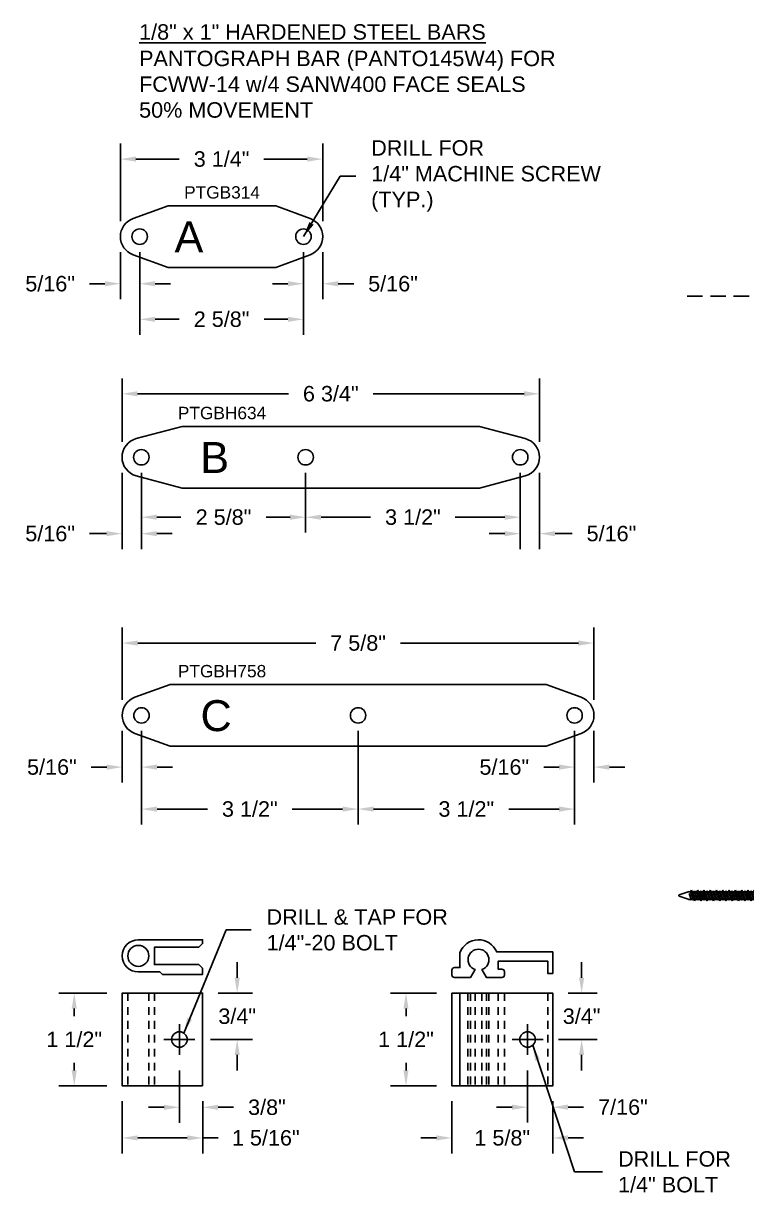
# Model space of a CAD drawing. Header units: inches. Extents: x 1.1 to 32.4, y -12.4 to 24.8.
# Drawn here: x 1.06 to 12.75, y 4.79 to 23.7 of the extents above; entities that cross this region are included whole.
import ezdxf

# ---------------------------------------------------------------- set-up
doc = ezdxf.new("R2010")
doc.units = ezdxf.units.IN
doc.header["$MEASUREMENT"] = 0
doc.linetypes.add('HIDDEN', pattern=[0.375, 0.25, -0.125])
for name, color, linetype in [('Anchors', 4, 'Continuous'), ('Conditions', 1, 'Continuous'), ('Dimensions', 3, 'Continuous'), ('Metals', 7, 'Continuous'), ('Text', 2, 'Continuous')]:
    doc.layers.add(name, color=color, linetype=linetype)
doc.styles.add('Arial', font='arial.ttf')
doc.dimstyles.new('Arial', dxfattribs={"dimtxt": 0.25, "dimasz": 0.25, "dimexe": 0.25, "dimexo": 0.25, "dimgap": 0.25, "dimtad": 0, "dimtih": 1, "dimtoh": 1, "dimdec": 4, "dimzin": 0, "dimdsep": 46, "dimlunit": 4, "dimtxsty": 'Arial', "dimcen": 0.25, "dimadec": 0, "dimazin": 0, "dimtfac": 1, "dimtdec": 4, "dimtofl": 0, "dimtmove": 0, "dimatfit": 3, "dimfxl": 0, "dimfrac": 2, "dimtolj": 1, "dimtzin": 0, "dimarcsym": 0})

# ---------------------------------------------------------------- blocks, each defined once
blk = doc.blocks.new('TH316134 BEYOND')
for p, q in [((-0.157, 0.019), (0.157, 0.019)), ((-0.157, 0), (-0.157, 0.019)), ((-0.157, 0), (0.157, 0)), ((-0.135, 0.029), (-0.134, 0.046)), ((-0.115, 0), (-0.07, -0.045)), ((-0.065, 0.019), (-0.065, 0.046)), ((0.064, 0.019), (0.064, 0.046)), ((0.115, 0), (0.07, -0.045)), ((0.135, 0.029), (0.134, 0.046)), ((0.157, 0.019), (0.157, 0)), ((-0.086, -0.234), (0.086, -0.184)), ((-0.074, -0.184), (0.032, -0.147)), ((-0.074, -0.184), (-0.062, -0.177)), ((-0.074, -0.184), (-0.062, -0.19)), ((-0.07, -0.045), (0.07, -0.045)), ((-0.07, -0.045), (-0.07, -0.112)), ((-0.069, -0.122), (-0.063, -0.148)), ((0.032, -0.147), (-0.062, -0.19)), ((-0.062, -0.177), (0.032, -0.147)), ((-0.062, -0.157), (-0.062, -0.177)), ((0.062, -0.171), (-0.062, -0.221)), ((0.062, -0.157), (0.062, -0.171)), ((0.086, -0.184), (0.062, -0.171)), ((0.086, -0.184), (0.062, -0.197)), ((0.069, -0.122), (0.063, -0.148)), ((0.07, -0.045), (0.07, -0.112)), ((-0.086, -0.234), (-0.062, -0.221)), ((-0.086, -0.234), (-0.062, -0.247)), ((-0.086, -0.336), (0.086, -0.285)), ((-0.086, -0.336), (-0.062, -0.323)), ((-0.086, -0.336), (-0.062, -0.349)), ((-0.074, -0.285), (0.074, -0.234)), ((-0.074, -0.285), (-0.062, -0.279)), ((-0.074, -0.285), (-0.062, -0.291)), ((-0.074, -0.387), (0.074, -0.336)), ((-0.062, -0.19), (-0.062, -0.221)), ((0.062, -0.197), (-0.062, -0.247)), ((-0.062, -0.279), (0.062, -0.228)), ((0.062, -0.241), (-0.062, -0.291)), ((-0.062, -0.247), (-0.062, -0.279)), ((0.062, -0.272), (-0.062, -0.323)), ((-0.062, -0.291), (-0.062, -0.323)), ((0.062, -0.298), (-0.062, -0.349)), ((-0.062, -0.381), (0.062, -0.33)), ((0.062, -0.342), (-0.062, -0.393)), ((-0.062, -0.349), (-0.062, -0.381)), ((0.062, -0.374), (-0.062, -0.425)), ((0.062, -0.197), (0.062, -0.228)), ((0.074, -0.234), (0.062, -0.228)), ((0.074, -0.234), (0.062, -0.241)), ((0.062, -0.241), (0.062, -0.272)), ((0.086, -0.285), (0.062, -0.272)), ((0.086, -0.285), (0.062, -0.298)), ((0.062, -0.298), (0.062, -0.33)), ((0.074, -0.336), (0.062, -0.33)), ((0.074, -0.336), (0.062, -0.342)), ((0.062, -0.342), (0.062, -0.374)), ((0.086, -0.387), (0.062, -0.374)), ((-0.086, -0.437), (0.086, -0.387)), ((-0.086, -0.437), (-0.062, -0.425)), ((-0.086, -0.437), (-0.062, -0.45)), ((-0.086, -0.539), (0.086, -0.488)), ((-0.086, -0.539), (-0.062, -0.526)), ((-0.086, -0.539), (-0.062, -0.552)), ((-0.074, -0.387), (-0.062, -0.381)), ((-0.074, -0.387), (-0.062, -0.393)), ((-0.074, -0.488), (0.074, -0.437)), ((-0.074, -0.488), (-0.062, -0.482)), ((-0.074, -0.488), (-0.062, -0.494)), ((-0.074, -0.59), (0.074, -0.539)), ((-0.062, -0.393), (-0.062, -0.425)), ((0.062, -0.4), (-0.062, -0.45)), ((-0.062, -0.482), (0.062, -0.431)), ((0.062, -0.444), (-0.062, -0.494)), ((-0.062, -0.45), (-0.062, -0.482)), ((0.062, -0.475), (-0.062, -0.526)), ((-0.062, -0.494), (-0.062, -0.526)), ((0.062, -0.501), (-0.062, -0.552)), ((-0.062, -0.584), (0.062, -0.533)), ((0.062, -0.545), (-0.062, -0.596)), ((-0.062, -0.552), (-0.062, -0.584)), ((0.086, -0.387), (0.062, -0.4)), ((0.062, -0.4), (0.062, -0.431)), ((0.074, -0.437), (0.062, -0.431)), ((0.074, -0.437), (0.062, -0.444)), ((0.062, -0.444), (0.062, -0.475)), ((0.086, -0.488), (0.062, -0.475)), ((0.086, -0.488), (0.062, -0.501)), ((0.062, -0.501), (0.062, -0.533)), ((0.074, -0.539), (0.062, -0.533)), ((0.074, -0.539), (0.062, -0.545)), ((0.062, -0.545), (0.062, -0.577)), ((-0.086, -0.641), (0.086, -0.59)), ((-0.086, -0.641), (-0.062, -0.628)), ((-0.086, -0.641), (-0.062, -0.654)), ((-0.086, -0.742), (0.086, -0.691)), ((-0.086, -0.742), (-0.062, -0.729)), ((-0.086, -0.742), (-0.062, -0.755)), ((-0.074, -0.59), (-0.062, -0.584)), ((-0.074, -0.59), (-0.062, -0.596)), ((-0.074, -0.691), (0.074, -0.641)), ((-0.074, -0.691), (-0.062, -0.685)), ((-0.074, -0.691), (-0.062, -0.698)), ((-0.074, -0.793), (0.074, -0.742)), ((0.062, -0.577), (-0.062, -0.628)), ((-0.062, -0.596), (-0.062, -0.628)), ((0.062, -0.603), (-0.062, -0.654)), ((-0.062, -0.685), (0.062, -0.634)), ((0.062, -0.647), (-0.062, -0.698)), ((-0.062, -0.654), (-0.062, -0.685)), ((0.062, -0.678), (-0.062, -0.729)), ((-0.062, -0.698), (-0.062, -0.729)), ((0.062, -0.704), (-0.062, -0.755)), ((-0.062, -0.787), (0.062, -0.736)), ((0.062, -0.748), (-0.062, -0.799)), ((-0.062, -0.755), (-0.062, -0.787)), ((0.086, -0.59), (0.062, -0.577)), ((0.086, -0.59), (0.062, -0.603)), ((0.062, -0.603), (0.062, -0.634)), ((0.074, -0.641), (0.062, -0.634)), ((0.074, -0.641), (0.062, -0.647)), ((0.062, -0.647), (0.062, -0.678)), ((0.086, -0.691), (0.062, -0.678)), ((0.086, -0.691), (0.062, -0.704)), ((0.062, -0.704), (0.062, -0.736)), ((0.074, -0.742), (0.062, -0.736)), ((0.074, -0.742), (0.062, -0.748)), ((0.062, -0.748), (0.062, -0.78)), ((-0.086, -0.844), (0.086, -0.793)), ((-0.086, -0.844), (-0.062, -0.831)), ((-0.086, -0.844), (-0.062, -0.857)), ((-0.086, -0.945), (0.086, -0.895)), ((-0.086, -0.945), (-0.062, -0.932)), ((-0.086, -0.945), (-0.062, -0.958)), ((-0.074, -0.793), (-0.062, -0.787)), ((-0.074, -0.793), (-0.062, -0.799)), ((-0.074, -0.895), (0.074, -0.844)), ((-0.074, -0.895), (-0.062, -0.888)), ((-0.074, -0.895), (-0.062, -0.901)), ((-0.074, -0.996), (0.074, -0.945)), ((0.062, -0.78), (-0.062, -0.831)), ((-0.062, -0.799), (-0.062, -0.831)), ((0.062, -0.806), (-0.062, -0.857)), ((-0.062, -0.888), (0.062, -0.838)), ((0.062, -0.85), (-0.062, -0.901)), ((-0.062, -0.857), (-0.062, -0.888)), ((0.062, -0.882), (-0.062, -0.932)), ((-0.062, -0.901), (-0.062, -0.932)), ((0.062, -0.907), (-0.062, -0.958)), ((-0.062, -0.99), (0.062, -0.939)), ((0.086, -0.793), (0.062, -0.78)), ((0.086, -0.793), (0.062, -0.806)), ((0.062, -0.806), (0.062, -0.838)), ((0.074, -0.844), (0.062, -0.838)), ((0.074, -0.844), (0.062, -0.85)), ((0.062, -0.85), (0.062, -0.882)), ((0.086, -0.895), (0.062, -0.882)), ((0.086, -0.895), (0.062, -0.907)), ((0.062, -0.907), (0.062, -0.939)), ((0.074, -0.945), (0.062, -0.939)), ((0.074, -0.945), (0.062, -0.951)), ((-0.086, -1.047), (0.086, -0.996)), ((-0.086, -1.047), (-0.062, -1.034)), ((-0.086, -1.047), (-0.062, -1.06)), ((-0.086, -1.148), (0.086, -1.098)), ((-0.074, -0.996), (-0.062, -0.99)), ((-0.074, -0.996), (-0.062, -1.002)), ((-0.074, -1.098), (0.074, -1.047)), ((-0.074, -1.098), (-0.062, -1.091)), ((-0.074, -1.098), (-0.062, -1.104)), ((0.062, -0.951), (-0.062, -1.002)), ((-0.062, -0.958), (-0.062, -0.99)), ((0.062, -0.983), (-0.062, -1.034)), ((-0.062, -1.002), (-0.062, -1.034)), ((0.062, -1.009), (-0.062, -1.06)), ((-0.062, -1.091), (0.062, -1.041)), ((0.062, -1.053), (-0.062, -1.104)), ((-0.062, -1.06), (-0.062, -1.091)), ((0.062, -1.085), (-0.062, -1.136)), ((-0.062, -1.104), (-0.062, -1.136)), ((0.062, -1.111), (-0.062, -1.161)), ((0.062, -0.951), (0.062, -0.983)), ((0.086, -0.996), (0.062, -0.983)), ((0.086, -0.996), (0.062, -1.009)), ((0.062, -1.009), (0.062, -1.041)), ((0.074, -1.047), (0.062, -1.041)), ((0.074, -1.047), (0.062, -1.053)), ((0.062, -1.053), (0.062, -1.085)), ((0.086, -1.098), (0.062, -1.085)), ((0.086, -1.098), (0.062, -1.111)), ((0.062, -1.111), (0.062, -1.142)), ((-0.086, -1.148), (-0.062, -1.136)), ((-0.086, -1.148), (-0.062, -1.161)), ((-0.086, -1.25), (0.086, -1.199)), ((-0.086, -1.25), (-0.062, -1.237)), ((-0.086, -1.25), (-0.062, -1.263)), ((-0.086, -1.352), (0.086, -1.301)), ((-0.074, -1.199), (0.074, -1.148)), ((-0.074, -1.199), (-0.062, -1.193)), ((-0.074, -1.199), (-0.062, -1.205)), ((-0.074, -1.301), (0.074, -1.25)), ((-0.074, -1.301), (-0.062, -1.295)), ((-0.074, -1.301), (-0.062, -1.307)), ((-0.062, -1.193), (0.062, -1.142)), ((0.062, -1.155), (-0.062, -1.205)), ((-0.062, -1.161), (-0.062, -1.193)), ((0.062, -1.186), (-0.062, -1.237)), ((-0.062, -1.205), (-0.062, -1.237)), ((0.062, -1.212), (-0.062, -1.263)), ((-0.062, -1.295), (0.062, -1.244)), ((0.062, -1.256), (-0.062, -1.307)), ((-0.062, -1.263), (-0.062, -1.295)), ((0.062, -1.288), (-0.062, -1.339)), ((-0.062, -1.307), (-0.062, -1.339)), ((0.062, -1.314), (-0.062, -1.364)), ((0.074, -1.148), (0.062, -1.142)), ((0.074, -1.148), (0.062, -1.155)), ((0.062, -1.155), (0.062, -1.186)), ((0.086, -1.199), (0.062, -1.186)), ((0.086, -1.199), (0.062, -1.212)), ((0.062, -1.212), (0.062, -1.244)), ((0.074, -1.25), (0.062, -1.244)), ((0.074, -1.25), (0.062, -1.256)), ((0.062, -1.256), (0.062, -1.288)), ((0.086, -1.301), (0.062, -1.288)), ((0.086, -1.301), (0.062, -1.314)), ((0.062, -1.314), (0.062, -1.345)), ((-0.086, -1.352), (-0.062, -1.339)), ((-0.086, -1.352), (-0.062, -1.364)), ((-0.086, -1.453), (0.086, -1.402)), ((-0.086, -1.453), (-0.062, -1.44)), ((-0.086, -1.453), (-0.062, -1.466)), ((-0.086, -1.555), (0.086, -1.504)), ((-0.074, -1.402), (0.074, -1.352)), ((-0.074, -1.402), (-0.062, -1.396)), ((-0.074, -1.402), (-0.062, -1.409)), ((-0.074, -1.504), (0.074, -1.453)), ((-0.074, -1.504), (-0.062, -1.498)), ((-0.074, -1.504), (-0.062, -1.51)), ((-0.062, -1.396), (0.062, -1.345)), ((0.062, -1.358), (-0.062, -1.409)), ((-0.062, -1.364), (-0.062, -1.396)), ((0.062, -1.389), (-0.062, -1.44)), ((-0.062, -1.409), (-0.062, -1.44)), ((0.062, -1.415), (-0.062, -1.466)), ((-0.062, -1.498), (0.062, -1.447)), ((0.062, -1.459), (-0.062, -1.51)), ((-0.062, -1.466), (-0.062, -1.498)), ((0.062, -1.491), (-0.062, -1.542)), ((-0.062, -1.51), (-0.062, -1.542)), ((0.074, -1.352), (0.062, -1.345)), ((0.074, -1.352), (0.062, -1.358)), ((0.062, -1.358), (0.062, -1.389)), ((0.086, -1.402), (0.062, -1.389)), ((0.086, -1.402), (0.062, -1.415)), ((0.062, -1.415), (0.062, -1.447)), ((0.074, -1.453), (0.062, -1.447)), ((0.074, -1.453), (0.062, -1.459)), ((0.062, -1.459), (0.062, -1.491)), ((0.086, -1.504), (0.062, -1.491)), ((0.086, -1.504), (0.062, -1.517)), ((-0.086, -1.555), (-0.062, -1.542)), ((-0.086, -1.555), (-0.062, -1.568)), ((0.062, -1.517), (-0.062, -1.568)), ((-0.062, -1.568), (-0.062, -1.593)), ((-0.06, -1.609), (-0.01, -1.752)), ((-0.034, -1.592), (0.062, -1.549)), ((-0.034, -1.592), (0.074, -1.555)), ((0.062, -1.561), (-0.034, -1.592)), ((0.06, -1.609), (0.01, -1.752)), ((0.062, -1.517), (0.062, -1.549)), ((0.074, -1.555), (0.062, -1.549)), ((0.074, -1.555), (0.062, -1.561)), ((0.062, -1.561), (0.062, -1.593))]:
    blk.add_line(p, q)
for centre, radius, start, end in [((-0.146, 0.03), 0.0112, 270, 355), ((0.146, 0.03), 0.0112, 185, 270), ((-0.023, -0.112), 0.0465, 180, 191.9357), ((-0.109, -0.157), 0.0465, 0, 11.9357), ((0.109, -0.157), 0.0465, 168.0643, 180), ((0.023, -0.112), 0.0465, 348.0643, 0), ((-0.016, -1.593), 0.0465, 180, 199.3058), ((0.016, -1.593), 0.0465, 340.6942, 0), ((0, -1.747), 0.0106, 204.1001, 335.8999)]:
    blk.add_arc(centre, radius, start, end)
blk = doc.blocks.new('pantograph - profile')
at = {"layer": 'Anchors', "rotation": 270}
blk.add_blockref('TH316134 BEYOND', (2.052, 21.971), dxfattribs=at)
blk = doc.blocks.new('*D26')
at = {"layer": 'Defpoints', "color": 0}
for p in [(9.21, 7.017), (9.616, 6.517), (9.616, 6.172)]:
    blk.add_point(p, dxfattribs=at)
at = {"layer": 'Dimensions', "color": 0, "lineweight": -2}
for p, q in [((9.21, 6.767), (9.21, 5.922)), ((9.616, 6.267), (9.616, 5.922)), ((8.96, 6.172), (8.71, 6.172)), ((9.866, 6.172), (10.116, 6.172))]:
    blk.add_line(p, q, dxfattribs=at)
at = {"layer": 'Dimensions', "color": 0}
for points in [[(8.96, 6.214), (8.96, 6.131), (9.21, 6.172)], [(9.866, 6.214), (9.866, 6.131), (9.616, 6.172)]]:
    blk.add_solid(points, dxfattribs=at)
at = {"layer": 'Dimensions', "color": 0, "insert": (10.752, 6.172), "char_height": 0.25, "attachment_point": 5, "style": 'Arial'}
blk.add_mtext('\\A1;7/16"', dxfattribs=at)
blk = doc.blocks.new('*D27')
at = {"layer": 'Defpoints', "color": 0}
for p in [(9.616, 8.017), (10.084, 8.017), (9.46, 7.267)]:
    blk.add_point(p, dxfattribs=at)
at = {"layer": 'Dimensions', "color": 0, "lineweight": -2}
for p, q in [((10.084, 8.267), (10.084, 8.517)), ((9.866, 8.017), (10.334, 8.017)), ((9.71, 7.267), (10.334, 7.267)), ((10.084, 7.017), (10.084, 6.767))]:
    blk.add_line(p, q, dxfattribs=at)
at = {"layer": 'Dimensions', "color": 0}
for points in [[(10.042, 8.267), (10.126, 8.267), (10.084, 8.017)], [(10.042, 7.017), (10.126, 7.017), (10.084, 7.267)]]:
    blk.add_solid(points, dxfattribs=at)
at = {"layer": 'Dimensions', "color": 0, "insert": (10.084, 7.642), "char_height": 0.25, "attachment_point": 5, "style": 'Arial'}
blk.add_mtext('\\A1;3/4"', dxfattribs=at)
blk = doc.blocks.new('*D28')
at = {"layer": 'Defpoints', "color": 0}
for p in [(3.583, 7.017), (3.958, 6.517), (3.958, 6.17)]:
    blk.add_point(p, dxfattribs=at)
at = {"layer": 'Dimensions', "color": 0, "lineweight": -2}
for p, q in [((3.583, 6.767), (3.583, 5.92)), ((3.958, 6.267), (3.958, 5.92)), ((3.333, 6.17), (3.083, 6.17)), ((4.208, 6.17), (4.458, 6.17))]:
    blk.add_line(p, q, dxfattribs=at)
at = {"layer": 'Dimensions', "color": 0}
for points in [[(3.333, 6.212), (3.333, 6.129), (3.583, 6.17)], [(4.208, 6.212), (4.208, 6.129), (3.958, 6.17)]]:
    blk.add_solid(points, dxfattribs=at)
at = {"layer": 'Dimensions', "color": 0, "insert": (4.997, 6.17), "char_height": 0.25, "attachment_point": 5, "style": 'Arial'}
blk.add_mtext('\\A1;3/8"', dxfattribs=at)
blk = doc.blocks.new('*D29')
at = {"layer": 'Defpoints', "color": 0}
for p in [(3.958, 8.017), (4.516, 8.017), (3.833, 7.267)]:
    blk.add_point(p, dxfattribs=at)
at = {"layer": 'Dimensions', "color": 0, "lineweight": -2}
for p, q in [((4.516, 8.267), (4.516, 8.517)), ((4.208, 8.017), (4.766, 8.017)), ((4.083, 7.267), (4.766, 7.267)), ((4.516, 7.017), (4.516, 6.767))]:
    blk.add_line(p, q, dxfattribs=at)
at = {"layer": 'Dimensions', "color": 0}
for points in [[(4.474, 8.267), (4.558, 8.267), (4.516, 8.017)], [(4.474, 7.017), (4.558, 7.017), (4.516, 7.267)]]:
    blk.add_solid(points, dxfattribs=at)
at = {"layer": 'Dimensions', "color": 0, "insert": (4.516, 7.642), "char_height": 0.25, "attachment_point": 5, "style": 'Arial'}
blk.add_mtext('\\A1;3/4"', dxfattribs=at)
blk = doc.blocks.new('*D24')
at = {"layer": 'Defpoints', "color": 0}
for p in [(7.986, 8.017), (7.245, 6.517), (7.986, 6.517)]:
    blk.add_point(p, dxfattribs=at)
at = {"layer": 'Dimensions', "color": 0, "lineweight": -2}
for p, q in [((7.736, 8.017), (6.995, 8.017)), ((7.245, 7.767), (7.245, 7.646)), ((7.245, 6.767), (7.245, 6.887)), ((7.736, 6.517), (6.995, 6.517))]:
    blk.add_line(p, q, dxfattribs=at)
at = {"layer": 'Dimensions', "color": 0}
for points in [[(7.203, 7.767), (7.286, 7.767), (7.245, 8.017)], [(7.203, 6.767), (7.286, 6.767), (7.245, 6.517)]]:
    blk.add_solid(points, dxfattribs=at)
at = {"layer": 'Dimensions', "color": 0, "insert": (7.245, 7.267), "char_height": 0.25, "attachment_point": 5, "style": 'Arial'}
blk.add_mtext('\\A1;1 1/2"', dxfattribs=at)
blk = doc.blocks.new('*D30')
at = {"layer": 'Defpoints', "color": 0}
for p in [(7.986, 6.517), (9.616, 6.517), (7.986, 5.675)]:
    blk.add_point(p, dxfattribs=at)
at = {"layer": 'Dimensions', "color": 0, "lineweight": -2}
for p, q in [((7.986, 6.267), (7.986, 5.425)), ((9.616, 6.267), (9.616, 5.425)), ((7.736, 5.675), (7.486, 5.675)), ((9.866, 5.675), (10.116, 5.675))]:
    blk.add_line(p, q, dxfattribs=at)
at = {"layer": 'Dimensions', "color": 0}
for points in [[(7.736, 5.717), (7.736, 5.633), (7.986, 5.675)], [(9.866, 5.717), (9.866, 5.633), (9.616, 5.675)]]:
    blk.add_solid(points, dxfattribs=at)
at = {"layer": 'Dimensions', "color": 0, "insert": (8.801, 5.675), "char_height": 0.25, "attachment_point": 5, "style": 'Arial'}
blk.add_mtext('\\A1;1 5/8"', dxfattribs=at)
blk = doc.blocks.new('*D31')
at = {"layer": 'Defpoints', "color": 0}
for p in [(2.658, 6.517), (3.958, 6.517), (2.658, 5.675)]:
    blk.add_point(p, dxfattribs=at)
at = {"layer": 'Dimensions', "color": 0, "lineweight": -2}
for p, q in [((2.658, 6.267), (2.658, 5.425)), ((3.958, 6.267), (3.958, 5.425)), ((2.908, 5.675), (3.708, 5.675)), ((3.958, 5.675), (4.208, 5.675))]:
    blk.add_line(p, q, dxfattribs=at)
at = {"layer": 'Dimensions', "color": 0}
for points in [[(2.908, 5.717), (2.908, 5.633), (2.658, 5.675)], [(3.708, 5.717), (3.708, 5.633), (3.958, 5.675)]]:
    blk.add_solid(points, dxfattribs=at)
at = {"layer": 'Dimensions', "color": 0, "insert": (4.978, 5.675), "char_height": 0.25, "attachment_point": 5, "style": 'Arial'}
blk.add_mtext('\\A1;1 5/16"', dxfattribs=at)
blk = doc.blocks.new('*D25')
at = {"layer": 'Defpoints', "color": 0}
for p in [(2.658, 8.017), (1.882, 6.517), (2.658, 6.517)]:
    blk.add_point(p, dxfattribs=at)
at = {"layer": 'Dimensions', "color": 0, "lineweight": -2}
for p, q in [((2.408, 8.017), (1.632, 8.017)), ((1.882, 7.767), (1.882, 7.646)), ((1.882, 6.767), (1.882, 6.887)), ((2.408, 6.517), (1.632, 6.517))]:
    blk.add_line(p, q, dxfattribs=at)
at = {"layer": 'Dimensions', "color": 0}
for points in [[(1.84, 7.767), (1.923, 7.767), (1.882, 8.017)], [(1.84, 6.767), (1.923, 6.767), (1.882, 6.517)]]:
    blk.add_solid(points, dxfattribs=at)
at = {"layer": 'Dimensions', "color": 0, "insert": (1.882, 7.267), "char_height": 0.25, "attachment_point": 5, "style": 'Arial'}
blk.add_mtext('\\A1;1 1/2"', dxfattribs=at)
blk = doc.blocks.new('bl14c')
blk.add_lwpolyline([(0.98, 0.14), (0.26, 0.14), (0.26, -0.14), (0.98, -0.14), (1.04, -0.2), (1.04, -0.3), (0.39, -0.3), (0.35, -0.26), (0, -0.26, -1), (0, 0.26), (1.04, 0.26), (1.04, 0.2)], format="xyb", close=True)
blk.add_circle((0, 0), 0.17)
blk = doc.blocks.new('bl14b')
blk.add_lwpolyline([(1.5, -0.014, 0.678595), (0.905, 0), (0, 0), (0, -0.35), (0.08, -0.35), (0.08, -0.15), (0.88, -0.15), (0.88, -0.28), (0.82, -0.28, 0.414214), (0.78, -0.32), (0.78, -0.375, 0.414214), (0.82, -0.415), (1.07, -0.415), (1.145, -0.286, -5.973474), (1.255, -0.286), (1.33, -0.415), (1.59, -0.415, 0.414214), (1.63, -0.375), (1.63, -0.295, 0.414214), (1.59, -0.255), (1.5, -0.255)], format="xyb", close=True)
blk = doc.blocks.new('*D35')
at = {"layer": 'Defpoints', "color": 0}
for p in [(9.971, 12.509), (10.283, 12.509), (10.283, 11.673)]:
    blk.add_point(p, dxfattribs=at)
at = {"layer": 'Dimensions', "color": 0, "lineweight": -2}
for p, q in [((9.971, 12.259), (9.971, 11.423)), ((10.283, 12.259), (10.283, 11.423)), ((9.721, 11.673), (9.471, 11.673)), ((10.533, 11.673), (10.783, 11.673))]:
    blk.add_line(p, q, dxfattribs=at)
at = {"layer": 'Dimensions', "color": 0}
for points in [[(9.721, 11.715), (9.721, 11.631), (9.971, 11.673)], [(10.533, 11.715), (10.533, 11.631), (10.283, 11.673)]]:
    blk.add_solid(points, dxfattribs=at)
at = {"layer": 'Dimensions', "color": 0, "insert": (8.834, 11.673), "char_height": 0.25, "attachment_point": 5, "style": 'Arial'}
blk.add_mtext('\\A1;5/16"', dxfattribs=at)
blk = doc.blocks.new('*D36')
at = {"layer": 'Defpoints', "color": 0}
for p in [(2.94, 20.253), (5.587, 20.253), (5.587, 18.916)]:
    blk.add_point(p, dxfattribs=at)
at = {"layer": 'Dimensions', "color": 0, "lineweight": -2}
for p, q in [((2.94, 20.003), (2.94, 18.666)), ((5.587, 20.003), (5.587, 18.666)), ((3.19, 18.916), (3.576, 18.916)), ((5.337, 18.916), (4.951, 18.916))]:
    blk.add_line(p, q, dxfattribs=at)
at = {"layer": 'Dimensions', "color": 0}
for points in [[(3.19, 18.957), (3.19, 18.874), (2.94, 18.916)], [(5.337, 18.957), (5.337, 18.874), (5.587, 18.916)]]:
    blk.add_solid(points, dxfattribs=at)
at = {"layer": 'Dimensions', "color": 0, "insert": (4.264, 18.916), "char_height": 0.25, "attachment_point": 5, "style": 'Arial'}
blk.add_mtext('\\A1;2 5/8"', dxfattribs=at)
blk = doc.blocks.new('*D37')
at = {"layer": 'Defpoints', "color": 0}
for p in [(5.899, 21.507), (2.628, 20.253), (5.899, 20.253)]:
    blk.add_point(p, dxfattribs=at)
at = {"layer": 'Dimensions', "color": 0, "lineweight": -2}
for p, q in [((2.628, 20.503), (2.628, 21.757)), ((5.899, 20.503), (5.899, 21.757)), ((2.878, 21.507), (3.579, 21.507)), ((5.649, 21.507), (4.948, 21.507))]:
    blk.add_line(p, q, dxfattribs=at)
at = {"layer": 'Dimensions', "color": 0}
for points in [[(2.878, 21.549), (2.878, 21.466), (2.628, 21.507)], [(5.649, 21.549), (5.649, 21.466), (5.899, 21.507)]]:
    blk.add_solid(points, dxfattribs=at)
at = {"layer": 'Dimensions', "color": 0, "insert": (4.264, 21.507), "char_height": 0.25, "attachment_point": 5, "style": 'Arial'}
blk.add_mtext('\\A1;3 1/4"', dxfattribs=at)
blk = doc.blocks.new('*D38')
at = {"layer": 'Defpoints', "color": 0}
for p in [(5.587, 20.253), (5.899, 20.253), (5.899, 19.491)]:
    blk.add_point(p, dxfattribs=at)
at = {"layer": 'Dimensions', "color": 0, "lineweight": -2}
for p, q in [((5.587, 20.003), (5.587, 19.241)), ((5.899, 20.003), (5.899, 19.241)), ((5.337, 19.491), (5.087, 19.491)), ((6.149, 19.491), (6.399, 19.491))]:
    blk.add_line(p, q, dxfattribs=at)
at = {"layer": 'Dimensions', "color": 0}
for points in [[(5.337, 19.533), (5.337, 19.45), (5.587, 19.491)], [(6.149, 19.533), (6.149, 19.45), (5.899, 19.491)]]:
    blk.add_solid(points, dxfattribs=at)
at = {"layer": 'Dimensions', "color": 0, "insert": (7.035, 19.491), "char_height": 0.25, "attachment_point": 5, "style": 'Arial'}
blk.add_mtext('\\A1;5/16"', dxfattribs=at)
blk = doc.blocks.new('A')
blk.add_lwpolyline([(2.754, 0.293, -0.700208), (2.754, -0.293), (2.201, -0.5), (0.462, -0.5), (-0.107, -0.293, -0.700208), (-0.107, 0.293), (0.462, 0.5), (2.201, 0.5)], format="xyb", close=True)
for centre in [(0, 0), (2.647, 0)]:
    blk.add_circle(centre, 0.125)
at = {"layer": 'Text', "insert": (0.563, 0.246), "char_height": 0.5, "attachment_point": 1, "style": 'Arial'}
blk.add_mtext('A', dxfattribs=at)
blk = doc.blocks.new('*D39')
at = {"layer": 'Defpoints', "color": 0}
for p in [(2.628, 20.253), (2.94, 20.253), (2.628, 19.491)]:
    blk.add_point(p, dxfattribs=at)
at = {"layer": 'Dimensions', "color": 0, "lineweight": -2}
for p, q in [((2.628, 20.003), (2.628, 19.241)), ((2.94, 20.003), (2.94, 19.241)), ((2.378, 19.491), (2.128, 19.491)), ((3.19, 19.491), (3.44, 19.491))]:
    blk.add_line(p, q, dxfattribs=at)
at = {"layer": 'Dimensions', "color": 0}
for points in [[(2.378, 19.533), (2.378, 19.45), (2.628, 19.491)], [(3.19, 19.533), (3.19, 19.45), (2.94, 19.491)]]:
    blk.add_solid(points, dxfattribs=at)
at = {"layer": 'Dimensions', "color": 0, "insert": (1.492, 19.491), "char_height": 0.25, "attachment_point": 5, "style": 'Arial'}
blk.add_mtext('\\A1;5/16"', dxfattribs=at)
blk = doc.blocks.new('*D40')
at = {"layer": 'Defpoints', "color": 0}
for p in [(2.967, 16.685), (5.622, 16.685), (5.622, 15.715)]:
    blk.add_point(p, dxfattribs=at)
at = {"layer": 'Dimensions', "color": 0, "lineweight": -2}
for p, q in [((2.967, 16.435), (2.967, 15.465)), ((5.622, 16.435), (5.622, 15.465)), ((3.217, 15.715), (3.607, 15.715)), ((5.372, 15.715), (4.982, 15.715))]:
    blk.add_line(p, q, dxfattribs=at)
at = {"layer": 'Dimensions', "color": 0}
for points in [[(3.217, 15.756), (3.217, 15.673), (2.967, 15.715)], [(5.372, 15.756), (5.372, 15.673), (5.622, 15.715)]]:
    blk.add_solid(points, dxfattribs=at)
at = {"layer": 'Dimensions', "color": 0, "insert": (4.295, 15.715), "char_height": 0.25, "attachment_point": 5, "style": 'Arial'}
blk.add_mtext('\\A1;2 5/8"', dxfattribs=at)
blk = doc.blocks.new('*D41')
at = {"layer": 'Defpoints', "color": 0}
for p in [(5.622, 16.685), (9.092, 16.685), (9.092, 15.715)]:
    blk.add_point(p, dxfattribs=at)
at = {"layer": 'Dimensions', "color": 0, "lineweight": -2}
for p, q in [((5.622, 16.435), (5.622, 15.465)), ((9.092, 16.435), (9.092, 15.465)), ((5.872, 15.715), (6.672, 15.715)), ((8.842, 15.715), (8.042, 15.715))]:
    blk.add_line(p, q, dxfattribs=at)
at = {"layer": 'Dimensions', "color": 0}
for points in [[(5.872, 15.756), (5.872, 15.673), (5.622, 15.715)], [(8.842, 15.756), (8.842, 15.673), (9.092, 15.715)]]:
    blk.add_solid(points, dxfattribs=at)
at = {"layer": 'Dimensions', "color": 0, "insert": (7.357, 15.715), "char_height": 0.25, "attachment_point": 5, "style": 'Arial'}
blk.add_mtext('\\A1;3 1/2"', dxfattribs=at)
blk = doc.blocks.new('*D42')
at = {"layer": 'Defpoints', "color": 0}
for p in [(2.97, 12.509), (6.47, 12.509), (6.47, 10.994)]:
    blk.add_point(p, dxfattribs=at)
at = {"layer": 'Dimensions', "color": 0, "lineweight": -2}
for p, q in [((2.97, 12.259), (2.97, 10.744)), ((6.47, 12.259), (6.47, 10.744)), ((3.22, 10.994), (4.035, 10.994)), ((6.22, 10.994), (5.405, 10.994))]:
    blk.add_line(p, q, dxfattribs=at)
at = {"layer": 'Dimensions', "color": 0}
for points in [[(3.22, 11.036), (3.22, 10.952), (2.97, 10.994)], [(6.22, 11.036), (6.22, 10.952), (6.47, 10.994)]]:
    blk.add_solid(points, dxfattribs=at)
at = {"layer": 'Dimensions', "color": 0, "insert": (4.72, 10.994), "char_height": 0.25, "attachment_point": 5, "style": 'Arial'}
blk.add_mtext('\\A1;3 1/2"', dxfattribs=at)
blk = doc.blocks.new('*D43')
at = {"layer": 'Defpoints', "color": 0}
for p in [(2.654, 16.685), (2.967, 16.685), (2.654, 15.449)]:
    blk.add_point(p, dxfattribs=at)
at = {"layer": 'Dimensions', "color": 0, "lineweight": -2}
for p, q in [((2.654, 16.435), (2.654, 15.199)), ((2.967, 16.435), (2.967, 15.199)), ((2.404, 15.449), (2.128, 15.449)), ((3.217, 15.449), (3.467, 15.449))]:
    blk.add_line(p, q, dxfattribs=at)
at = {"layer": 'Dimensions', "color": 0}
for points in [[(2.404, 15.49), (2.404, 15.407), (2.654, 15.449)], [(3.217, 15.49), (3.217, 15.407), (2.967, 15.449)]]:
    blk.add_solid(points, dxfattribs=at)
at = {"layer": 'Dimensions', "color": 0, "insert": (1.492, 15.449), "char_height": 0.25, "attachment_point": 5, "style": 'Arial'}
blk.add_mtext('\\A1;5/16"', dxfattribs=at)
blk = doc.blocks.new('*D44')
at = {"layer": 'Defpoints', "color": 0}
for p in [(2.658, 12.509), (2.97, 12.509), (2.658, 11.673)]:
    blk.add_point(p, dxfattribs=at)
at = {"layer": 'Dimensions', "color": 0, "lineweight": -2}
for p, q in [((2.658, 12.259), (2.658, 11.423)), ((2.97, 12.259), (2.97, 11.423)), ((2.408, 11.673), (2.158, 11.673)), ((3.22, 11.673), (3.47, 11.673))]:
    blk.add_line(p, q, dxfattribs=at)
at = {"layer": 'Dimensions', "color": 0}
for points in [[(2.408, 11.715), (2.408, 11.631), (2.658, 11.673)], [(3.22, 11.715), (3.22, 11.631), (2.97, 11.673)]]:
    blk.add_solid(points, dxfattribs=at)
at = {"layer": 'Dimensions', "color": 0, "insert": (1.521, 11.673), "char_height": 0.25, "attachment_point": 5, "style": 'Arial'}
blk.add_mtext('\\A1;5/16"', dxfattribs=at)
blk = doc.blocks.new('*D45')
at = {"layer": 'Defpoints', "color": 0}
for p in [(9.404, 17.711), (2.654, 16.685), (9.404, 16.685)]:
    blk.add_point(p, dxfattribs=at)
at = {"layer": 'Dimensions', "color": 0, "lineweight": -2}
for p, q in [((2.654, 16.935), (2.654, 17.961)), ((9.404, 16.935), (9.404, 17.961)), ((2.904, 17.711), (5.343, 17.711)), ((9.154, 17.711), (6.714, 17.711))]:
    blk.add_line(p, q, dxfattribs=at)
at = {"layer": 'Dimensions', "color": 0}
for points in [[(2.904, 17.753), (2.904, 17.669), (2.654, 17.711)], [(9.154, 17.753), (9.154, 17.669), (9.404, 17.711)]]:
    blk.add_solid(points, dxfattribs=at)
at = {"layer": 'Dimensions', "color": 0, "insert": (6.029, 17.711), "char_height": 0.25, "attachment_point": 5, "style": 'Arial'}
blk.add_mtext('\\A1;6 3/4"', dxfattribs=at)
blk = doc.blocks.new('*D46')
at = {"layer": 'Defpoints', "color": 0}
for p in [(9.092, 16.685), (9.404, 16.685), (9.404, 15.449)]:
    blk.add_point(p, dxfattribs=at)
at = {"layer": 'Dimensions', "color": 0, "lineweight": -2}
for p, q in [((9.092, 16.435), (9.092, 15.199)), ((9.404, 16.435), (9.404, 15.199)), ((8.842, 15.449), (8.592, 15.449)), ((9.654, 15.449), (9.93, 15.449))]:
    blk.add_line(p, q, dxfattribs=at)
at = {"layer": 'Dimensions', "color": 0}
for points in [[(8.842, 15.49), (8.842, 15.407), (9.092, 15.449)], [(9.654, 15.49), (9.654, 15.407), (9.404, 15.449)]]:
    blk.add_solid(points, dxfattribs=at)
at = {"layer": 'Dimensions', "color": 0, "insert": (10.566, 15.449), "char_height": 0.25, "attachment_point": 5, "style": 'Arial'}
blk.add_mtext('\\A1;5/16"', dxfattribs=at)
blk = doc.blocks.new('*D47')
at = {"layer": 'Defpoints', "color": 0}
for p in [(6.47, 12.509), (9.971, 12.509), (9.971, 10.994)]:
    blk.add_point(p, dxfattribs=at)
at = {"layer": 'Dimensions', "color": 0, "lineweight": -2}
for p, q in [((6.47, 12.259), (6.47, 10.744)), ((9.971, 12.259), (9.971, 10.744)), ((6.72, 10.994), (7.536, 10.994)), ((9.721, 10.994), (8.905, 10.994))]:
    blk.add_line(p, q, dxfattribs=at)
at = {"layer": 'Dimensions', "color": 0}
for points in [[(6.72, 11.036), (6.72, 10.952), (6.47, 10.994)], [(9.721, 11.036), (9.721, 10.952), (9.971, 10.994)]]:
    blk.add_solid(points, dxfattribs=at)
at = {"layer": 'Dimensions', "color": 0, "insert": (8.22, 10.994), "char_height": 0.25, "attachment_point": 5, "style": 'Arial'}
blk.add_mtext('\\A1;3 1/2"', dxfattribs=at)
blk = doc.blocks.new('*D48')
at = {"layer": 'Defpoints', "color": 0}
for p in [(10.283, 13.679), (2.658, 12.509), (10.283, 12.509)]:
    blk.add_point(p, dxfattribs=at)
at = {"layer": 'Dimensions', "color": 0, "lineweight": -2}
for p, q in [((2.658, 12.759), (2.658, 13.929)), ((10.283, 12.759), (10.283, 13.929)), ((2.908, 13.679), (5.786, 13.679)), ((10.033, 13.679), (7.154, 13.679))]:
    blk.add_line(p, q, dxfattribs=at)
at = {"layer": 'Dimensions', "color": 0}
for points in [[(2.908, 13.721), (2.908, 13.637), (2.658, 13.679)], [(10.033, 13.721), (10.033, 13.637), (10.283, 13.679)]]:
    blk.add_solid(points, dxfattribs=at)
at = {"layer": 'Dimensions', "color": 0, "insert": (6.47, 13.679), "char_height": 0.25, "attachment_point": 5, "style": 'Arial'}
blk.add_mtext('\\A1;7 5/8"', dxfattribs=at)
blk = doc.blocks.new('B')
blk.add_lwpolyline([(31.3, 47.741), (32.041, 47.542), (36.846, 47.542), (37.588, 47.741, 0.767327), (37.588, 48.343), (36.846, 48.542), (32.041, 48.542), (31.3, 48.343, 0.767327)], format="xyb", close=True)
for centre in [(31.381, 48.042), (34.037, 48.042), (37.506, 48.042)]:
    blk.add_circle(centre, 0.125)
at = {"layer": 'Text', "insert": (32.334, 48.288), "char_height": 0.5, "attachment_point": 1, "style": 'Arial'}
blk.add_mtext('B', dxfattribs=at)
blk = doc.blocks.new('C')
blk.add_lwpolyline([(38.492, 44.18, 0.700208), (38.492, 44.767), (37.924, 44.973), (31.846, 44.973), (31.277, 44.767, 0.700208), (31.277, 44.18), (31.846, 43.973), (37.924, 43.973)], format="xyb", close=True)
for centre in [(31.384, 44.473), (34.885, 44.473), (38.385, 44.473)]:
    blk.add_circle(centre, 0.125)
at = {"layer": 'Text', "insert": (32.338, 44.719), "char_height": 0.5, "attachment_point": 1, "style": 'Arial'}
blk.add_mtext('C', dxfattribs=at)

msp = doc.modelspace()

# ---------------------------------------------------------------- linework, layer by layer
at = {"linetype": 'HIDDEN'}
msp.add_line((11.790547, 19.291535), (29.709873, 19.291535), dxfattribs=at)
msp.add_circle((9.2101, 7.266738), 0.125)
at = {"layer": 'Dimensions'}
for p, q in [((3.582634, 7.016738), (3.582634, 7.516738)), ((9.2101, 7.016738), (9.2101, 7.516738)), ((3.332634, 7.266738), (3.832634, 7.266738)), ((8.9601, 7.266738), (9.4601, 7.266738))]:
    msp.add_line(p, q, dxfattribs=at)
at = {"layer": 'Metals', "color": 42, "linetype": 'HIDDEN', "ltscale": 0.5}
for p, q in [((2.747634, 8.016738), (2.747634, 6.516738)), ((3.087634, 8.016738), (3.087634, 6.516738)), ((3.177634, 8.016738), (3.177634, 6.516738)), ((8.24635, 8.016738), (8.24635, 6.516738)), ((8.28635, 8.016738), (8.28635, 6.516738)), ((8.360984, 8.016738), (8.360984, 6.516738)), ((8.471717, 8.016738), (8.471717, 6.516738)), ((8.54635, 8.016738), (8.54635, 6.516738)), ((8.58635, 8.016738), (8.58635, 6.516738)), ((8.73635, 8.016738), (8.73635, 6.516738)), ((8.83635, 8.016738), (8.83635, 6.516738)), ((9.53635, 8.016738), (9.53635, 6.516738))]:
    msp.add_line(p, q, dxfattribs=at)
at = {"layer": 'Metals'}
msp.add_line((8.11635, 8.016738), (8.11635, 6.516738), dxfattribs=at)
for points in [[(3.957634, 6.516738), (3.957634, 8.016738), (2.657634, 8.016738), (2.657634, 6.516738)], [(7.98635, 8.016738), (9.61635, 8.016738), (9.61635, 6.516738), (7.98635, 6.516738)]]:
    msp.add_lwpolyline(points, close=True, dxfattribs=at)
msp.add_circle((3.582634, 7.266738), 0.125, dxfattribs=at)

# ---------------------------------------------------------------- block references
msp.add_blockref('pantograph - profile', (11.361692, -12.375195))
at = {"layer": 'Conditions', "color": 7}
for name, p in [('A', (2.94002, 20.253302)), ('B', (-28.414539, -31.357569)), ('C', (-28.414539, -31.964067))]:
    msp.add_blockref(name, p, dxfattribs=at)
at = {"layer": 'Metals'}
msp.add_blockref('bl14c', (2.917634, 8.619438), dxfattribs=at)
at = {"layer": 'Metals', "xscale": -1}
msp.add_blockref('bl14b', (9.61635, 8.684522), dxfattribs=at)

# ---------------------------------------------------------------- texts
at = {"layer": 'Text', "char_height": 0.25, "style": 'Arial'}
for s, insert, attachment_point in [('{\\L1/8" x 1" HARDENED STEEL BARS}', (2.93043, 23.689046), 1), ('PANTOGRAPH BAR (PANTO145W4) FOR\\PFCWW-14 w/4 SANW400 FACE SEALS\\P50% MOVEMENT', (2.93043, 23.26065), 1), ('\\A1;DRILL FOR\\P1/4" MACHINE SCREW\\P(TYP.)', (6.682329, 21.233776), 4), ('\\A1;DRILL & TAP FOR\\P1/4"-20 BOLT', (4.991, 9.038856), 4), ('\\A1;DRILL FOR\\P1/4" BOLT', (10.6734, 5.125514), 4)]:
    msp.add_mtext(s, dxfattribs=dict(at, insert=insert, attachment_point=attachment_point))
at = {"layer": 'Text', "char_height": 0.2, "width": 1.83308089, "attachment_point": 5, "style": 'Arial'}
for s, insert in [('PTGB314', (4.27135, 20.967707)), ('PTGBH634', (4.27135, 17.398959)), ('PTGBH758', (4.27135, 13.223713))]:
    msp.add_mtext(s, dxfattribs=dict(at, insert=insert))

# ---------------------------------------------------------------- dimensions: what is measured, and where the dimension line sits
at = {"layer": 'Dimensions'}
for base, p1, p2, override, picture, middle in [((5.899056, 21.507223), (2.62802, 20.253302), (5.899056, 20.253302), {"dimpost": ''}, '*D37', (4.263538, 21.507223)), ((2.62802, 19.491492), (2.94002, 20.253302), (2.62802, 20.253302), {"dimpost": ''}, '*D39', (1.491595, 19.491492)), ((5.587056, 18.915569), (2.94002, 20.253302), (5.587056, 20.253302), {"dimpost": ''}, '*D36', (4.263538, 18.915569)), ((5.899056, 19.491492), (5.587056, 20.253302), (5.899056, 20.253302), {"dimpost": ''}, '*D38', (7.035481, 19.491492)), ((9.40387, 17.710936), (2.65387, 16.684553), (9.40387, 16.684553), {"dimpost": ''}, '*D45', (6.02887, 17.710936)), ((5.622269, 15.71473), (2.96687, 16.684553), (5.622269, 16.684553), {"dimpost": ''}, '*D40', (4.29457, 15.71473)), ((9.09187, 15.71473), (5.622269, 16.684553), (9.09187, 16.684553), {"dimpost": ''}, '*D41', (7.35707, 15.71473)), ((10.282634, 13.679066), (2.657634, 12.509308), (10.282634, 12.509308), {"dimpost": ''}, '*D48', (6.470134, 13.679066)), ((2.657634, 11.673046), (2.969634, 12.509308), (2.657634, 12.509308), {"dimpost": ''}, '*D44', (1.521209, 11.673046)), ((6.470134, 10.994048), (2.969634, 12.509308), (6.470134, 12.509308), {"dimdec": 5, "dimpost": ''}, '*D42', (4.719884, 10.994048)), ((9.970634, 10.994048), (6.470134, 12.509308), (9.970634, 12.509308), {"dimdec": 5, "dimpost": ''}, '*D47', (8.220384, 10.994048)), ((7.98635, 5.674842), (9.61635, 6.516738), (7.98635, 6.516738), {"dimpost": ''}, '*D30', (8.80135, 5.674842))]:
    dim = msp.add_linear_dim(base=base, p1=p1, p2=p2, dimstyle='Arial', override=override, dxfattribs=at)
    dim.commit()
    dim.dimension.update_dxf_attribs({"geometry": picture, "text_midpoint": middle})
for base, p1, p2, picture, middle in [((2.65387, 15.448569), (2.96687, 16.684553), (2.65387, 16.684553), '*D43', (1.491595, 15.448569)), ((9.40387, 15.448569), (9.09187, 16.684553), (9.40387, 16.684553), '*D46', (10.566146, 15.448569)), ((10.282634, 11.673046), (9.970634, 12.509308), (10.282634, 12.509308), '*D35', (8.834209, 11.673046)), ((3.957634, 6.170337), (3.582634, 7.016738), (3.957634, 6.516738), '*D28', (4.996857, 6.170337)), ((9.616350452, 6.1723590471), (9.210100452, 7.0167380753), (9.616350452, 6.5167380753), '*D26', (10.7517529077, 6.1723590471)), ((2.657634, 5.674842), (3.957634, 6.516738), (2.657634, 6.516738), '*D31', (4.977928, 5.674842))]:
    dim = msp.add_linear_dim(base=base, p1=p1, p2=p2, dimstyle='Arial', override={"dimpost": ''}, dxfattribs=at)
    dim.commit()
    dim.dimension.update_dxf_attribs({"geometry": picture, "text_midpoint": middle, "dimtype": 160})
for base, p1, p2, picture, middle in [((4.515916, 8.016738), (3.832634, 7.266738), (3.957634, 8.016738), '*D29', (4.515916, 7.641738)), ((10.083954, 8.016738), (9.4601, 7.266738), (9.61635, 8.016738), '*D27', (10.083954, 7.641738)), ((1.88155, 6.516738), (2.657634, 8.016738), (2.657634, 6.516738), '*D25', (1.88155, 7.266738)), ((7.244519, 6.516738), (7.98635, 8.016738), (7.98635, 6.516738), '*D24', (7.244519, 7.266738))]:
    dim = msp.add_linear_dim(base=base, p1=p1, p2=p2, angle=90, dimstyle='Arial', override={"dimpost": ''}, dxfattribs=at)
    dim.commit()
    dim.dimension.update_dxf_attribs({"geometry": picture, "text_midpoint": middle, "dimtype": 160})

# ---------------------------------------------------------------- leaders
at = {"layer": 'Text'}
msp.add_leader([(5.587056, 20.253302), (6.182329, 21.233776), (6.432329, 21.233776)], dimstyle='Arial', override={"dimgap": 0.25, "dimtad": 0}, dxfattribs=at)
at = {"layer": 'Text', "annotation_type": 0, "has_hookline": 1, "hookline_direction": 0}
for points, text_width in [([(3.652143, 7.37063), (4.337898, 9.038856), (4.741, 9.038856)], 2.899045), ([(9.292719, 7.172934), (9.967865, 5.125514), (10.4234, 5.125514)], 1.792804)]:
    msp.add_leader(points, dimstyle='Arial', override={"dimgap": 0.25, "dimtad": 0}, dxfattribs=dict(at, text_width=text_width))

doc.saveas('drawing.dxf')
